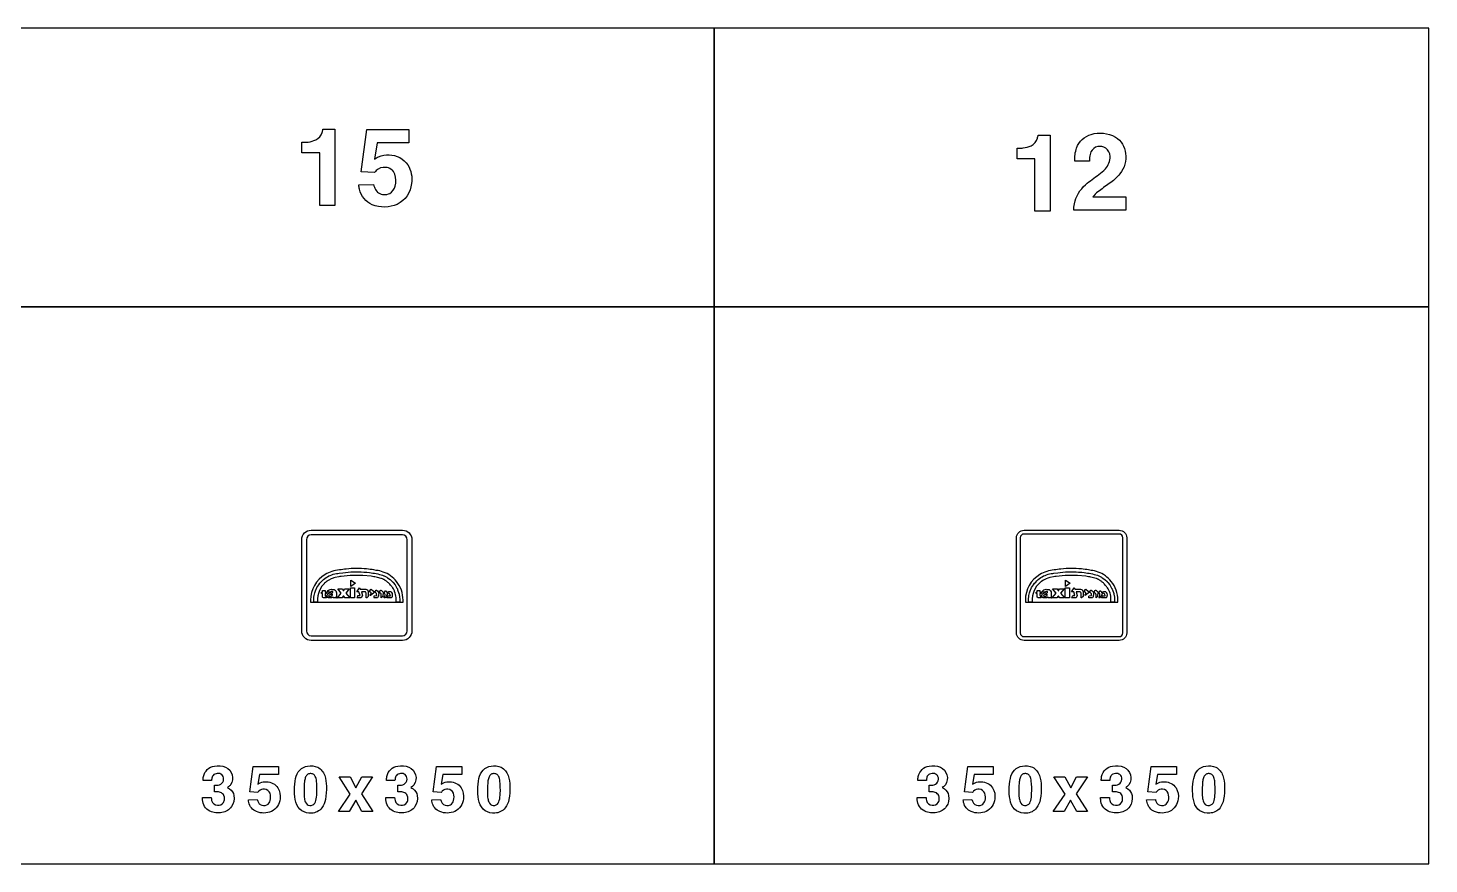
# Model space of a CAD drawing. Extents: x 0 to 18160, y 0 to 2655.
# Drawn here: x 13711 to 18160, y 0 to 2655 of the extents above; entities that cross this region are included whole.
import ezdxf

# ---------------------------------------------------------------- set-up
doc = ezdxf.new("R2010")
doc.units = 0
doc.header["$MEASUREMENT"] = 0

msp = doc.modelspace()

# ---------------------------------------------------------------- linework, layer by layer
for points in [[(13620, 1770), (15890, 1770), (15890, 2655), (13620, 2655)], [(15890, 1770), (18160, 1770), (18160, 2655), (15890, 2655)], [(13620, 0), (15890, 0), (15890, 1770), (13620, 1770)], [(15890, 0), (18160, 0), (18160, 1770), (15890, 1770)], [(14735.7, 881.376), (14735.7, 901.024), (14750.9, 891.419)], [(17005.7, 881.376), (17005.7, 901.024), (17020.9, 891.419)], [(14735, 844.798), (14735, 877.503), (14748.1, 877.503), (14748.1, 844.798)], [(17005, 844.798), (17005, 877.503), (17018.1, 877.503), (17018.1, 844.798)], [(14734.2, 221.783), (14699.1, 276.332), (14733.9, 276.332), (14752.1, 242.28), (14770.8, 276.333), (14805, 276.333), (14769.4, 222.304), (14806, 166.285), (14771.4, 166.285), (14751.6, 202.375), (14731.2, 166.285), (14697, 166.285)], [(17004.2, 221.783), (16969.1, 276.332), (17003.9, 276.332), (17022.1, 242.28), (17040.8, 276.333), (17075, 276.333), (17039.4, 222.304), (17076, 166.285), (17041.4, 166.285), (17021.6, 202.375), (17001.2, 166.285), (16967, 166.285)]]:
    msp.add_lwpolyline(points, close=True)
for points in [[(14580.9, 2291.94), (14594, 2291.94, 0.0261527), (14600.1, 2292.61, 0.0824327), (14624.9, 2299.84, 0.211118), (14644.9, 2323.58, 0.0230957), (14647.6, 2333.49), (14685.7, 2333.49), (14685.7, 2091.51), (14637.1, 2091.51), (14637.1, 2258.53), (14580.9, 2258.53)], [(14761, 2156.5), (14808, 2158.28, 0.0452719), (14814.4, 2142.04, 0.0567733), (14819.1, 2135.17, 0.070207), (14823.5, 2131.7, 0.264984), (14859.6, 2129.8, 0.20748), (14877, 2152.9, 0.147389), (14875.8, 2190.94, 0.308532), (14846.4, 2212.34, 0.215743), (14816.7, 2202.11, 0.028781), (14811.3, 2195.87), (14768.7, 2197.89), (14786.5, 2332.56), (14920.5, 2332.56), (14920.5, 2290.7), (14820.1, 2290.7), (14811.1, 2238.69, -0.0211252), (14824, 2246.23, -0.121371), (14857.4, 2252.08, -0.244671), (14917.2, 2220.12, -0.173069), (14928.7, 2161, -0.256779), (14883.6, 2095.01, -0.199585), (14804, 2093.94, -0.245625), (14763.7, 2142.83, -0.0170062)], [(16852.4, 2273.43), (16865.5, 2273.43, 0.0261527), (16871.5, 2274.1, 0.0824327), (16896.4, 2281.32, 0.211118), (16916.4, 2305.06, 0.0230957), (16919, 2314.97), (16957.1, 2314.97), (16957.1, 2072.99), (16908.5, 2072.99), (16908.5, 2240.01), (16852.4, 2240.01)], [(17032.5, 2075.98, -0.0640343), (17033.8, 2096.92, -0.161687), (17069.6, 2157.46, -0.0283718), (17111.4, 2189.85, 0.0545111), (17132.3, 2207.78, 0.192461), (17147.3, 2247.31, 0.234238), (17133.7, 2273.69, 0.196223), (17108.4, 2278.47, 0.252425), (17086.4, 2261.29, 0.0856617), (17082.3, 2244.27, 0.0202329), (17081.6, 2232.58), (17034.9, 2232.58, -0.0983795), (17041, 2273.89, -0.245047), (17087.1, 2317.02, -0.207102), (17164.1, 2308.69, -0.233443), (17196.6, 2256.36, -0.20961), (17178.4, 2192.18, -0.0785124), (17144.5, 2160.7, 0.0107372), (17108.7, 2134.91, 0.0665092), (17092.8, 2118.88), (17197.3, 2118.88), (17197.3, 2075.98)], [(14610, 710, -0.414213), (14580, 740), (14580, 1030, -0.414213), (14610, 1060), (14900, 1060, -0.414213), (14930, 1030), (14930, 740, -0.414213), (14900, 710)], [(14610, 725), (14900, 725, 0.414213), (14915, 740), (14915, 1030, 0.414213), (14900, 1045), (14610, 1045, 0.414213), (14595, 1030), (14595, 740, 0.414213)], [(16874, 710, -0.414213), (16850, 734), (16850, 1036, -0.414213), (16874, 1060), (17176, 1060, -0.414213), (17200, 1036), (17200, 734, -0.414213), (17176, 710)], [(16874, 722), (17176, 722, 0.414213), (17188, 734), (17188, 1036, 0.414213), (17176, 1048), (16874, 1048, 0.414213), (16862, 1036), (16862, 734, 0.414213)], [(14608.1, 831.313), (14901.9, 831.313), (14901.9, 838.014, 0.170556), (14881, 897.417, 0.141413), (14839.2, 927.308, 0.0603393), (14816.9, 932.441), (14809.1, 933.796, 0.0188135), (14786.2, 937.032, 0.0541425), (14721.3, 936.84, 0.0178528), (14699.6, 933.683, 0.111838), (14654.3, 919.414, 0.263622), (14608.1, 838.001)], [(16878.1, 831.313), (17171.9, 831.313), (17171.9, 838.014, 0.170556), (17151, 897.417, 0.141413), (17109.2, 927.308, 0.0603393), (17086.9, 932.441), (17079.1, 933.796, 0.0188135), (17056.2, 937.032, 0.0541425), (16991.3, 936.84, 0.0178528), (16969.6, 933.683, 0.111838), (16924.3, 919.414, 0.263622), (16878.1, 838.001)], [(14777.4, 927.206), (14787.3, 926.678), (14795.3, 925.57, -0.0401113), (14837, 917.157), (14841.2, 915.492, -0.00929328), (14841.7, 915.292), (14850.2, 910.705, -0.0451817), (14852.6, 909.254), (14860.4, 903.917), (14867.5, 897.361, -0.0103097), (14868.3, 896.371), (14870, 894.29), (14876.6, 886.218), (14882.2, 876.155, 0.0254753), (14883.5, 873.875, -0.0325671), (14884, 872.892, -0.0189868), (14884.7, 871.125), (14888.9, 859.133, -0.0207247), (14889.6, 856.684), (14891, 847.516), (14891.7, 841.206, -0.0150402), (14891.7, 831.307), (14880.1, 831.307), (14880, 842.243, 0.0815608), (14877, 859.613), (14875, 865.442), (14874.2, 867.009), (14871, 873.801, 0.0553786), (14867.1, 879.679), (14866, 881.156, 0.00994778), (14857.8, 890.463, 0.0556278), (14853.7, 894.499), (14852.5, 895.368, 0.00642937), (14845.5, 900.517, 0.0574168), (14841.3, 902.988, -0.0273158), (14838.2, 904.382, 0.0779345), (14833.8, 906.282), (14832.8, 906.624), (14820.6, 910.285), (14816.4, 911.096, 0.0186226), (14800.7, 913.581), (14774.1, 915.913), (14773.4, 915.932), (14769.3, 915.969), (14734.9, 915.951, 0.00482963), (14734.3, 915.921), (14705.6, 913.075, 0.0298617), (14697.6, 911.83), (14685.8, 909.637, 0.0715099), (14679.4, 907.661), (14673.8, 905.433), (14665.9, 901.416), (14660, 897.715, 0.0198164), (14658.7, 896.724, 0.011105), (14652.8, 892.035, 0.0256405), (14650.9, 890.003), (14644, 881.985), (14636.2, 868.851), (14633, 859.482), (14630.9, 851.811), (14630.2, 842.138, 0.0308381), (14630.1, 839.391, -0.0150218), (14630.2, 838.053), (14630.1, 831.307), (14618.9, 831.307), (14618.2, 837.08), (14618.2, 837.76), (14618.5, 844.788), (14618.8, 847.612), (14619.3, 852.853), (14621.6, 860.841), (14623.6, 867.387), (14625.6, 872.315, -0.0604219), (14628.2, 877.76, -0.114009), (14657.4, 909.888, -0.110602), (14695, 922.954), (14698.6, 923.457), (14710.8, 925.183, -0.0476247)], [(17047.4, 927.206), (17057.3, 926.678), (17065.3, 925.57, -0.0401113), (17107, 917.157), (17111.2, 915.492, -0.00929328), (17111.7, 915.292), (17120.2, 910.705, -0.0451817), (17122.6, 909.254), (17130.4, 903.917), (17137.5, 897.361, -0.0103097), (17138.3, 896.371), (17140, 894.29), (17146.6, 886.218), (17152.2, 876.155, 0.0254753), (17153.5, 873.875, -0.0325671), (17154, 872.892, -0.0189868), (17154.7, 871.125), (17158.9, 859.133, -0.0207247), (17159.6, 856.684), (17161, 847.516), (17161.7, 841.206, -0.0150402), (17161.7, 831.307), (17150.1, 831.307), (17150, 842.243, 0.0815608), (17147, 859.613), (17145, 865.442), (17144.2, 867.009), (17141, 873.801, 0.0553786), (17137.1, 879.679), (17136, 881.156, 0.00994778), (17127.8, 890.463, 0.0556278), (17123.7, 894.499), (17122.5, 895.368, 0.00642937), (17115.5, 900.517, 0.0574168), (17111.3, 902.988, -0.0273158), (17108.2, 904.382, 0.0779345), (17103.8, 906.282), (17102.8, 906.624), (17090.6, 910.285), (17086.4, 911.096, 0.0186226), (17070.7, 913.581), (17044.1, 915.913), (17043.4, 915.932), (17039.3, 915.969), (17004.9, 915.951, 0.00482963), (17004.3, 915.921), (16975.6, 913.075, 0.0298617), (16967.6, 911.83), (16955.8, 909.637, 0.0715099), (16949.4, 907.661), (16943.8, 905.433), (16935.9, 901.416), (16930, 897.715, 0.0198164), (16928.7, 896.724, 0.011105), (16922.8, 892.035, 0.0256405), (16920.9, 890.003), (16914, 881.985), (16906.2, 868.851), (16903, 859.482), (16900.9, 851.811), (16900.2, 842.138, 0.0308381), (16900.1, 839.391, -0.0150218), (16900.2, 838.053), (16900.1, 831.307), (16888.9, 831.307), (16888.2, 837.08), (16888.2, 837.76), (16888.5, 844.788), (16888.8, 847.612), (16889.3, 852.853), (16891.6, 860.841), (16893.6, 867.387), (16895.6, 872.315, -0.0604219), (16898.2, 877.76, -0.114009), (16927.4, 909.888, -0.110602), (16965, 922.954), (16968.6, 923.457), (16980.8, 925.183, -0.0476247)], [(14658.1, 850.922), (14659.1, 851.187), (14659.1, 850.13), (14659.1, 847.25, -0.398273), (14657.5, 844.802), (14656.8, 844.803), (14651.5, 844.802, -0.111874), (14648.9, 845.294, -0.175872), (14646.1, 847.926, -0.136157), (14645.8, 849.981), (14645.8, 858.853), (14642.4, 858.853), (14642.4, 862.839), (14645.8, 862.839), (14645.8, 868.562), (14654.6, 868.562), (14654.6, 862.839), (14658.7, 862.839), (14658.7, 858.853), (14654.6, 858.853), (14654.6, 855.079), (14654.7, 851.899, 0.160601), (14655.1, 850.864, 0.463382)], [(14663.1, 846.807, -0.0967747), (14661.9, 847.962, -0.164524), (14660.7, 853.435, -0.334343), (14667.3, 860.225), (14675.9, 861.518, -0.0565197), (14676.5, 861.512, 0.0580126), (14677.5, 861.512, 0.209314), (14678.2, 861.955, 0.192744), (14678.6, 863.593, 0.165194), (14677.8, 865.16, 0.16499), (14677, 865.555, 0.0595443), (14674.8, 865.65, 0.229572), (14673.2, 864.655, -0.02095), (14672, 863.268), (14669.4, 863.225), (14661.6, 863.225), (14661.6, 865.064, -0.0083336), (14662, 865.569, -0.254093), (14674.3, 872.365, -0.0317652), (14680.7, 871.859, -0.0541736), (14683.4, 871.225, -0.31296), (14690.1, 861.548), (14690, 850.317, 0.0220169), (14689.9, 848.853, 0.112381), (14690.1, 848.223, -0.0356084), (14690.9, 846.37, 0.0952175), (14691.3, 845.881, -0.0198147), (14692.1, 845.359, -0.277193), (14692.1, 844.857), (14690.2, 844.798), (14682.4, 844.798), (14680.5, 844.846, -0.258822), (14680.1, 845.277, -0.0877574), (14680.1, 846.047, 0.0368192), (14680.2, 846.889, 0.163467), (14680.1, 847.432, 0.457905), (14679, 847.393, -0.0999742), (14677.5, 846.393, -0.101867), (14672.3, 844.801), (14670, 844.798, 0.0205106), (14667.6, 844.798, -0.208557)], [(14676.4, 857.309, -0.0342065), (14676.3, 853.636, -0.0701764), (14675.7, 851.568, -0.182246), (14673, 849.154, -0.16101), (14668.8, 848.746, -0.202335), (14666.6, 850.244, -0.297267), (14666.9, 853.869, -0.112212), (14668.2, 854.834, -0.0205811), (14668.8, 855.062, -0.0427221), (14671, 855.643, 0.0150827), (14673.3, 856.129, 0.0598234), (14675.8, 857.015)], [(14709.2, 873.719), (14712, 868.542, 0.0401614), (14712.3, 868.068, 0.184638), (14712.9, 867.783, 0.184638), (14713.5, 868.068, 0.0401614), (14713.8, 868.542), (14716.2, 873.433, -0.108548), (14716.6, 873.719), (14731, 873.719), (14720.3, 859.711), (14732.3, 844.802), (14717.4, 844.802), (14713.7, 850.579, 0.547493), (14712.1, 850.579), (14708.4, 844.802), (14693.5, 844.802), (14705.5, 859.711), (14694.8, 873.719)], [(14754.7, 844.798, 0.0514418), (14758.6, 852.951), (14765.4, 853.023), (14761.6, 864.4), (14754.7, 864.537), (14763.3, 876.853, -0.191451), (14764, 876.475, -0.0763303), (14764.5, 875.36, 0.0535839), (14765, 873.973, 0.0546944), (14765.6, 872.677), (14781.3, 872.626), (14783.4, 872.626, -0.207843), (14788.3, 870.342, -0.189366), (14791.5, 861.867), (14791.4, 849.061), (14786.8, 844.798), (14784.9, 844.798, -0.0264421), (14784.9, 845.331), (14784.9, 846.229), (14784.9, 859.858, 0.303844), (14782.1, 864.118), (14769.9, 863.926), (14772.6, 852.589), (14769.1, 844.798)], [(14798.4, 852.868, -0.229151), (14797.8, 852.856, -0.112341), (14797.7, 853.666, -0.0123559), (14798.1, 854.953), (14798.3, 855.684, -0.0481292), (14799.8, 858.556, 0.122018), (14800.5, 860.958, 0.199377), (14799.9, 862.075, -0.0789936), (14794.4, 865.811), (14800.4, 872.471), (14807.9, 866.206, -0.0652374), (14808.4, 865.56, -0.0759991), (14808.6, 864.469, -0.110017), (14808.5, 860.969, -0.162321), (14807.5, 859.61)], [(14820.2, 844.798), (14817.5, 844.798), (14812.3, 844.798), (14809.6, 845.14, -0.111945), (14809.7, 847.814, -0.0106235), (14810.2, 849.533, 0.0415124), (14810.3, 850.645, -0.0800032), (14810.5, 851.609, -0.246552), (14811.2, 852.139), (14818.3, 852.29, 0.0225209), (14818.4, 852.796), (14818, 857.71, 0.227662), (14816.4, 860.383, 0.0324103), (14814.4, 861.532, 0.0375462), (14813.2, 862.155, -0.0649898), (14812.4, 862.517, -0.363513), (14812, 863.766), (14816, 869.399, -0.170762), (14816.8, 869.537, -0.0522487), (14817.4, 869.283, -0.12233), (14823, 864.233, -0.0385998), (14824.1, 861.948, -0.104136), (14823.2, 848.539, -0.0231419), (14821.2, 845.426, -0.173901)], [(14832.8, 844.798), (14832.8, 853.588, 0.0992726), (14832.2, 857.438, 0.102967), (14831.3, 858.727, -0.00803077), (14829.3, 860.97, 0.0866947), (14827.5, 862.253, -0.258421), (14826.8, 863.159, -0.119464), (14826.9, 864.049), (14829.8, 868.895, -0.12472), (14830.5, 869.428, -0.205825), (14831.7, 869.268, -0.139728), (14838.2, 863.179), (14837.5, 849.81)], [(14841.6, 844.798, -0.0507785), (14841.8, 845.514), (14842.2, 846.63), (14844.3, 853.159), (14844.6, 854.179), (14844.9, 856.323, 0.170435), (14843.6, 858.666, -0.0255037), (14841.9, 860.28, -0.0504133), (14841.3, 860.975, -0.235571), (14841.4, 861.526), (14846.1, 867.372, -0.103089), (14846.5, 867.665, -0.242419), (14847.1, 867.572, -0.105638), (14849.2, 865.194, -0.0573107), (14850, 863.895, -0.0176751), (14850.5, 861.985, 0.037667), (14851, 860.873, 0.259604), (14851.6, 860.771, 0.157366), (14852.3, 861.902, -0.0458018), (14852.7, 862.939, -0.40478), (14862.3, 864.886, -0.0987179), (14864.8, 862.507, -0.14397), (14867.6, 854.406, -0.0973084), (14867.2, 851.146, 0.00493513), (14866.8, 848.977, -0.0818362), (14866.3, 847.848, -0.0046505), (14865.6, 846.105, -0.171281), (14864.2, 844.866), (14861.6, 844.798), (14852.2, 844.798), (14850.3, 844.848, -0.306894), (14849.9, 845.283), (14852, 850.966, -0.0549868), (14852.5, 851.261), (14859.9, 851.256, 0.0666103), (14861.1, 851.537, 0.191533), (14861.5, 852.12), (14860.2, 857.165, 0.591103), (14852.5, 857.825, 0.0573385), (14849.3, 851.808, -0.0588222), (14844.3, 844.856)], [(16928.1, 850.922), (16929.1, 851.187), (16929.1, 850.13), (16929.1, 847.25, -0.398273), (16927.5, 844.802), (16926.8, 844.803), (16921.5, 844.802, -0.111874), (16918.9, 845.294, -0.175872), (16916.1, 847.926, -0.136157), (16915.8, 849.981), (16915.8, 858.853), (16912.4, 858.853), (16912.4, 862.839), (16915.8, 862.839), (16915.8, 868.562), (16924.6, 868.562), (16924.6, 862.839), (16928.7, 862.839), (16928.7, 858.853), (16924.6, 858.853), (16924.6, 855.079), (16924.7, 851.899, 0.160601), (16925.1, 850.864, 0.463382)], [(16933.1, 846.807, -0.0967747), (16931.9, 847.962, -0.164524), (16930.7, 853.435, -0.334343), (16937.3, 860.225), (16945.9, 861.518, -0.0565197), (16946.5, 861.512, 0.0580126), (16947.5, 861.512, 0.209314), (16948.2, 861.955, 0.192744), (16948.6, 863.593, 0.165194), (16947.8, 865.16, 0.16499), (16947, 865.555, 0.0595443), (16944.8, 865.65, 0.229572), (16943.2, 864.655, -0.02095), (16942, 863.268), (16939.4, 863.225), (16931.6, 863.225), (16931.6, 865.064, -0.0083336), (16932, 865.569, -0.254093), (16944.3, 872.365, -0.0317652), (16950.7, 871.859, -0.0541736), (16953.4, 871.225, -0.31296), (16960.1, 861.548), (16960, 850.317, 0.0220169), (16959.9, 848.853, 0.112381), (16960.1, 848.223, -0.0356084), (16960.9, 846.37, 0.0952175), (16961.3, 845.881, -0.0198147), (16962.1, 845.359, -0.277193), (16962.1, 844.857), (16960.2, 844.798), (16952.4, 844.798), (16950.5, 844.846, -0.258822), (16950.1, 845.277, -0.0877574), (16950.1, 846.047, 0.0368192), (16950.2, 846.889, 0.163467), (16950.1, 847.432, 0.457905), (16949, 847.393, -0.0999742), (16947.5, 846.393, -0.101867), (16942.3, 844.801), (16940, 844.798, 0.0205106), (16937.6, 844.798, -0.208557)], [(16946.4, 857.309, -0.0342065), (16946.3, 853.636, -0.0701764), (16945.7, 851.568, -0.182246), (16943, 849.154, -0.16101), (16938.8, 848.746, -0.202335), (16936.6, 850.244, -0.297267), (16936.9, 853.869, -0.112212), (16938.2, 854.834, -0.0205811), (16938.8, 855.062, -0.0427221), (16941, 855.643, 0.0150827), (16943.3, 856.129, 0.0598234), (16945.8, 857.015)], [(16979.2, 873.719), (16982, 868.542, 0.0401614), (16982.3, 868.068, 0.184638), (16982.9, 867.783, 0.184638), (16983.5, 868.068, 0.0401614), (16983.8, 868.542), (16986.2, 873.433, -0.108548), (16986.6, 873.719), (17001, 873.719), (16990.3, 859.711), (17002.3, 844.802), (16987.4, 844.802), (16983.7, 850.579, 0.547493), (16982.1, 850.579), (16978.4, 844.802), (16963.5, 844.802), (16975.5, 859.711), (16964.8, 873.719)], [(17024.7, 844.798, 0.0514418), (17028.6, 852.951), (17035.4, 853.023), (17031.6, 864.4), (17024.7, 864.537), (17033.3, 876.853, -0.191451), (17034, 876.475, -0.0763303), (17034.5, 875.36, 0.0535839), (17035, 873.973, 0.0546944), (17035.6, 872.677), (17051.3, 872.626), (17053.4, 872.626, -0.207843), (17058.3, 870.342, -0.189366), (17061.5, 861.867), (17061.4, 849.061), (17056.8, 844.798), (17054.9, 844.798, -0.0264421), (17054.9, 845.331), (17054.9, 846.229), (17054.9, 859.858, 0.303844), (17052.1, 864.118), (17039.9, 863.926), (17042.6, 852.589), (17039.1, 844.798)], [(17068.4, 852.868, -0.229151), (17067.8, 852.856, -0.112341), (17067.7, 853.666, -0.0123559), (17068.2, 854.953), (17068.3, 855.684, -0.0481292), (17069.8, 858.556, 0.122018), (17070.5, 860.958, 0.199377), (17069.9, 862.075, -0.0789936), (17064.4, 865.811), (17070.4, 872.471), (17077.9, 866.206, -0.0652374), (17078.4, 865.56, -0.0759991), (17078.6, 864.469, -0.110017), (17078.5, 860.969, -0.162321), (17077.5, 859.61)], [(17090.2, 844.798), (17087.5, 844.798), (17082.3, 844.798), (17079.6, 845.14, -0.111945), (17079.7, 847.814, -0.0106235), (17080.2, 849.533, 0.0415124), (17080.3, 850.645, -0.0800032), (17080.5, 851.609, -0.246552), (17081.2, 852.139), (17088.3, 852.29, 0.0225209), (17088.4, 852.796), (17088, 857.71, 0.227662), (17086.4, 860.383, 0.0324103), (17084.4, 861.532, 0.0375462), (17083.2, 862.155, -0.0649898), (17082.4, 862.517, -0.363513), (17082, 863.766), (17086, 869.399, -0.170762), (17086.8, 869.537, -0.0522487), (17087.4, 869.283, -0.12233), (17093, 864.233, -0.0385998), (17094.1, 861.948, -0.104136), (17093.2, 848.539, -0.0231419), (17091.2, 845.426, -0.173901)], [(17102.8, 844.798), (17102.8, 853.588, 0.0992726), (17102.2, 857.438, 0.102967), (17101.3, 858.727, -0.00803077), (17099.3, 860.97, 0.0866947), (17097.5, 862.253, -0.258421), (17096.8, 863.159, -0.119464), (17096.9, 864.049), (17099.8, 868.895, -0.12472), (17100.5, 869.428, -0.205825), (17101.7, 869.268, -0.139728), (17108.2, 863.179), (17107.5, 849.81)], [(17111.6, 844.798, -0.0507785), (17111.8, 845.514), (17112.2, 846.63), (17114.3, 853.159), (17114.6, 854.179), (17114.9, 856.323, 0.170435), (17113.6, 858.666, -0.0255037), (17111.9, 860.28, -0.0504133), (17111.3, 860.975, -0.235571), (17111.4, 861.526), (17116.1, 867.372, -0.103089), (17116.5, 867.665, -0.242419), (17117.1, 867.572, -0.105638), (17119.2, 865.194, -0.0573107), (17120, 863.895, -0.0176751), (17120.5, 861.985, 0.037667), (17121, 860.873, 0.259604), (17121.6, 860.771, 0.157366), (17122.3, 861.902, -0.0458018), (17122.7, 862.939, -0.40478), (17132.3, 864.886, -0.0987179), (17134.8, 862.507, -0.14397), (17137.6, 854.406, -0.0973084), (17137.2, 851.146, 0.00493513), (17136.8, 848.977, -0.0818362), (17136.3, 847.848, -0.0046505), (17135.6, 846.105, -0.171281), (17134.2, 844.866), (17131.6, 844.798), (17122.2, 844.798), (17120.3, 844.848, -0.306894), (17119.9, 845.283), (17122, 850.966, -0.0549868), (17122.5, 851.261), (17129.9, 851.256, 0.0666103), (17131.1, 851.537, 0.191533), (17131.5, 852.12), (17130.2, 857.165, 0.591103), (17122.5, 857.825, 0.0573385), (17119.3, 851.808, -0.0588222), (17114.3, 844.856)], [(14264.9, 210.618), (14292.7, 210.618, 0.0411845), (14294, 201.495, 0.335066), (14312.3, 186.329, 0.276505), (14331.4, 195.049, 0.158203), (14334.8, 207.49, 0.0878221), (14333, 217.04, 0.217575), (14321.9, 227.158, 0.0882727), (14309.1, 229.03), (14302.7, 229.03), (14302.7, 250.192, 0.0282129), (14314.4, 250.547, 0.50028), (14330.6, 277.846, 0.235001), (14319.5, 286.874, 0.165496), (14304.1, 285.5, 0.220849), (14295.5, 275.571, 0.055705), (14293.8, 264.647), (14266.9, 264.647, -0.0488003), (14268, 278.201, -0.30773), (14302.6, 310.902, -0.146685), (14338.2, 307.348, -0.469869), (14354.2, 251.684, -0.0891152), (14346.9, 244.623), (14344.4, 242.822, -0.0245333), (14351.1, 238.983, -0.202429), (14364.5, 216.969, -0.422325), (14326.8, 163.296, -0.154301), (14288.4, 167.609, -0.287878), (14265, 204.03, -0.0143877)], [(14556.9, 234.262, -0.0563084), (14560.5, 271.963, -0.130301), (14573.8, 298.243, -0.174843), (14598.9, 311.086, -0.147552), (14630.8, 307.105, -0.192146), (14652.9, 281.205, -0.0833996), (14658.4, 246.987, -0.0545507), (14655.4, 204.522, -0.116773), (14644, 178.077, -0.221099), (14611.1, 161.466, -0.162564), (14580.2, 168.977, -0.174743), (14561.4, 196.229, -0.0640867), (14556.9, 231.442)], [(14847.3, 210.654), (14875.2, 210.654, 0.0411845), (14876.4, 201.531, 0.335066), (14894.7, 186.365, 0.276505), (14913.9, 195.086, 0.158203), (14917.2, 207.527, 0.0878221), (14915.4, 217.076, 0.217575), (14904.3, 227.195, 0.0882727), (14891.6, 229.067), (14885.1, 229.067), (14885.1, 250.228, 0.0282129), (14896.8, 250.583, 0.50028), (14913, 277.882, 0.235001), (14901.9, 286.91, 0.165496), (14886.5, 285.536, 0.220849), (14878, 275.607, 0.055705), (14876.2, 264.683), (14849.4, 264.683, -0.0488003), (14850.4, 278.237, -0.30773), (14885, 310.939, -0.146685), (14920.7, 307.384, -0.469869), (14936.6, 251.721, -0.0891152), (14929.4, 244.659), (14926.8, 242.858, -0.0245333), (14933.5, 239.019, -0.202429), (14946.9, 217.005, -0.422325), (14909.3, 163.332, -0.154301), (14870.8, 167.645, -0.287878), (14847.4, 204.067, -0.0143877)], [(15139.3, 234.299, -0.0563084), (15143, 272, -0.130301), (15156.3, 298.28, -0.174843), (15181.4, 311.123, -0.147552), (15213.2, 307.142, -0.192146), (15235.3, 281.242, -0.0833996), (15240.9, 247.024, -0.0545507), (15237.9, 204.559, -0.116773), (15226.4, 178.114, -0.221099), (15193.5, 161.502, -0.162564), (15162.6, 169.014, -0.174743), (15143.9, 196.265, -0.0640867), (15139.4, 231.479)], [(16534.9, 210.618), (16562.7, 210.618, 0.0411845), (16564, 201.495, 0.335066), (16582.3, 186.329, 0.276505), (16601.4, 195.049, 0.158203), (16604.8, 207.49, 0.0878221), (16603, 217.04, 0.217575), (16591.9, 227.158, 0.0882727), (16579.1, 229.03), (16572.7, 229.03), (16572.7, 250.192, 0.0282129), (16584.4, 250.547, 0.50028), (16600.6, 277.846, 0.235001), (16589.5, 286.874, 0.165496), (16574.1, 285.5, 0.220849), (16565.5, 275.571, 0.055705), (16563.8, 264.647), (16536.9, 264.647, -0.0488003), (16538, 278.201, -0.30773), (16572.6, 310.902, -0.146685), (16608.2, 307.348, -0.469869), (16624.2, 251.684, -0.0891152), (16616.9, 244.623), (16614.4, 242.822, -0.0245333), (16621.1, 238.983, -0.202429), (16634.5, 216.969, -0.422325), (16596.8, 163.296, -0.154301), (16558.4, 167.609, -0.287878), (16535, 204.03, -0.0143877)], [(16826.9, 234.262, -0.0563084), (16830.5, 271.963, -0.130301), (16843.8, 298.243, -0.174843), (16868.9, 311.086, -0.147552), (16900.8, 307.105, -0.192146), (16922.9, 281.205, -0.0833996), (16928.4, 246.987, -0.0545507), (16925.4, 204.522, -0.116773), (16914, 178.077, -0.221099), (16881.1, 161.466, -0.162564), (16850.2, 168.977, -0.174743), (16831.4, 196.229, -0.0640867), (16826.9, 231.442)], [(17117.3, 210.654), (17145.2, 210.654, 0.0411845), (17146.4, 201.531, 0.335066), (17164.7, 186.365, 0.276505), (17183.9, 195.086, 0.158203), (17187.2, 207.527, 0.0878221), (17185.4, 217.076, 0.217575), (17174.3, 227.195, 0.0882727), (17161.6, 229.067), (17155.1, 229.067), (17155.1, 250.228, 0.0282129), (17166.8, 250.583, 0.50028), (17183, 277.882, 0.235001), (17171.9, 286.91, 0.165496), (17156.5, 285.536, 0.220849), (17148, 275.607, 0.055705), (17146.3, 264.683), (17119.4, 264.683, -0.0488003), (17120.4, 278.237, -0.30773), (17155, 310.939, -0.146685), (17190.7, 307.384, -0.469869), (17206.6, 251.721, -0.0891152), (17199.4, 244.659), (17196.8, 242.858, -0.0245333), (17203.5, 239.019, -0.202429), (17216.9, 217.005, -0.422325), (17179.3, 163.332, -0.154301), (17140.8, 167.645, -0.287878), (17117.4, 204.067, -0.0143877)], [(17409.3, 234.299, -0.0563084), (17413, 272, -0.130301), (17426.3, 298.28, -0.174843), (17451.4, 311.123, -0.147552), (17483.2, 307.142, -0.192146), (17505.3, 281.242, -0.0833996), (17510.9, 247.024, -0.0545507), (17507.9, 204.559, -0.116773), (17496.4, 178.114, -0.221099), (17463.5, 161.502, -0.162564), (17432.6, 169.014, -0.174743), (17413.9, 196.265, -0.0640867), (17409.4, 231.479)], [(14410.5, 203.85), (14438.6, 204.916, 0.0452719), (14442.5, 195.177, 0.0567733), (14445.3, 191.054, 0.070207), (14448, 188.968, 0.264984), (14469.6, 187.831, 0.20748), (14480, 201.694, 0.147389), (14479.4, 224.513, 0.308532), (14461.7, 237.357, 0.215743), (14443.9, 231.219, 0.028781), (14440.6, 227.475), (14415.1, 228.684), (14425.7, 309.49), (14506.2, 309.49), (14506.2, 284.371), (14445.9, 284.371), (14440.5, 253.163, -0.0211252), (14448.3, 257.689, -0.121371), (14468.3, 261.196, -0.244671), (14504.2, 242.025, -0.173069), (14511.1, 206.551, -0.256779), (14484, 166.954, -0.199585), (14436.3, 166.314, -0.245625), (14412.1, 195.651, -0.0170062)], [(14587.7, 215.944, 0.0124589), (14588, 212.153, 0.0668192), (14591.4, 196.916, 0.615362), (14621.9, 193.551, 0.0726881), (14625.2, 201.371, 0.0588562), (14628, 223.741, 0.0389037), (14627.1, 263.93, 0.084671), (14623.1, 277.935, 0.156013), (14616.2, 285.233, 0.143208), (14606.8, 287.011, 0.172584), (14597.3, 283.29, 0.132565), (14591.4, 273.954, 0.0498315), (14588.7, 260.921, 0.0368731)], [(14992.9, 203.886), (15021.1, 204.953, 0.0452719), (15024.9, 195.213, 0.0567733), (15027.8, 191.09, 0.070207), (15030.4, 189.005, 0.264984), (15052, 187.867, 0.20748), (15062.5, 201.73, 0.147389), (15061.8, 224.55, 0.308532), (15044.2, 237.393, 0.215743), (15026.3, 231.256, 0.028781), (15023.1, 227.512), (14997.5, 228.72), (15008.2, 309.526), (15088.6, 309.526), (15088.6, 284.408), (15028.3, 284.408), (15023, 253.199, -0.0211252), (15030.7, 257.725, -0.121371), (15050.7, 261.232, -0.244671), (15086.6, 242.062, -0.173069), (15093.5, 206.588, -0.256779), (15066.4, 166.991, -0.199585), (15018.7, 166.351, -0.245625), (14994.5, 195.687, -0.0170062)], [(15170.2, 215.981, 0.0124589), (15170.5, 212.19, 0.0668192), (15173.8, 196.953, 0.615362), (15204.4, 193.588, 0.0726881), (15207.6, 201.408, 0.0588562), (15210.5, 223.777, 0.0389037), (15209.5, 263.967, 0.084671), (15205.5, 277.972, 0.156013), (15198.7, 285.27, 0.143208), (15189.2, 287.047, 0.172584), (15179.8, 283.327, 0.132565), (15173.8, 273.99, 0.0498315), (15171.1, 260.957, 0.0368731)], [(16680.5, 203.85), (16708.6, 204.916, 0.0452719), (16712.5, 195.177, 0.0567733), (16715.3, 191.054, 0.070207), (16718, 188.968, 0.264984), (16739.6, 187.831, 0.20748), (16750, 201.694, 0.147389), (16749.4, 224.513, 0.308532), (16731.7, 237.357, 0.215743), (16713.9, 231.219, 0.028781), (16710.6, 227.475), (16685.1, 228.684), (16695.7, 309.49), (16776.2, 309.49), (16776.2, 284.371), (16715.9, 284.371), (16710.5, 253.163, -0.0211252), (16718.3, 257.689, -0.121371), (16738.3, 261.196, -0.244671), (16774.2, 242.025, -0.173069), (16781.1, 206.551, -0.256779), (16754, 166.954, -0.199585), (16706.3, 166.314, -0.245625), (16682.1, 195.651, -0.0170062)], [(16857.7, 215.944, 0.0124589), (16858, 212.153, 0.0668192), (16861.4, 196.916, 0.615362), (16891.9, 193.551, 0.0726881), (16895.2, 201.371, 0.0588562), (16898, 223.741, 0.0389037), (16897.1, 263.93, 0.084671), (16893.1, 277.935, 0.156013), (16886.2, 285.233, 0.143208), (16876.8, 287.011, 0.172584), (16867.3, 283.29, 0.132565), (16861.4, 273.954, 0.0498315), (16858.7, 260.921, 0.0368731)], [(17262.9, 203.886), (17291.1, 204.953, 0.0452719), (17294.9, 195.213, 0.0567733), (17297.8, 191.09, 0.070207), (17300.4, 189.005, 0.264984), (17322, 187.867, 0.20748), (17332.5, 201.73, 0.147389), (17331.8, 224.55, 0.308532), (17314.2, 237.393, 0.215743), (17296.3, 231.256, 0.028781), (17293.1, 227.512), (17267.5, 228.72), (17278.2, 309.526), (17358.6, 309.526), (17358.6, 284.408), (17298.3, 284.408), (17293, 253.199, -0.0211252), (17300.7, 257.725, -0.121371), (17320.7, 261.232, -0.244671), (17356.6, 242.062, -0.173069), (17363.5, 206.588, -0.256779), (17336.4, 166.991, -0.199585), (17288.7, 166.351, -0.245625), (17264.5, 195.687, -0.0170062)], [(17440.2, 215.981, 0.0124589), (17440.5, 212.19, 0.0668192), (17443.8, 196.953, 0.615362), (17474.4, 193.588, 0.0726881), (17477.6, 201.408, 0.0588562), (17480.5, 223.777, 0.0389037), (17479.5, 263.967, 0.084671), (17475.5, 277.972, 0.156013), (17468.7, 285.27, 0.143208), (17459.2, 287.047, 0.172584), (17449.8, 283.327, 0.132565), (17443.8, 273.99, 0.0498315), (17441.1, 260.957, 0.0368731)]]:
    msp.add_lwpolyline(points, format="xyb", close=True)

doc.saveas('drawing.dxf')
